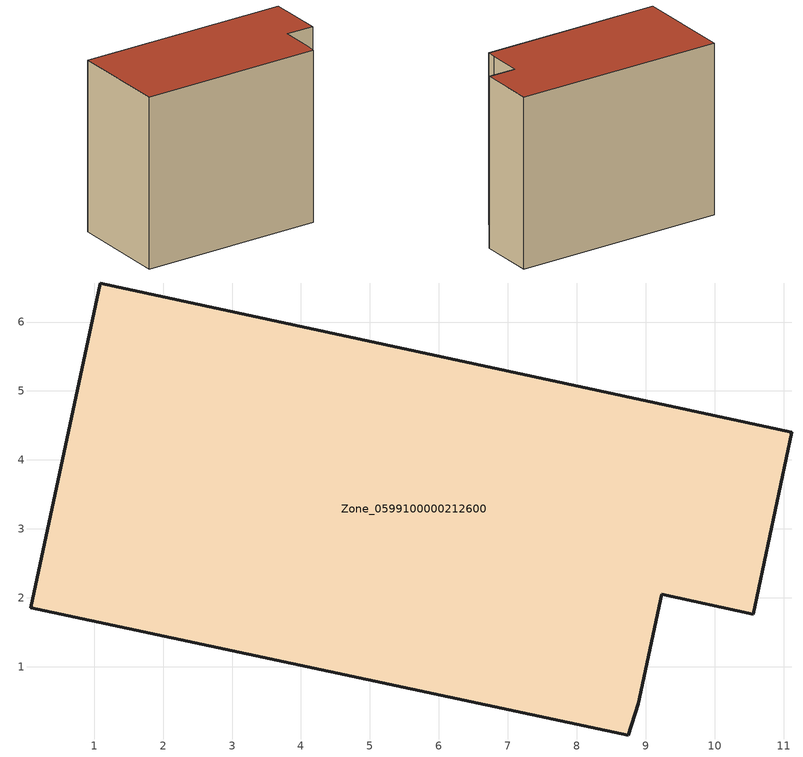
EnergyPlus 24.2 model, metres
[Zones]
Zone_0599100000212600
 floor ground (C_G): 0.08,1.85 1.09,6.57 11.12,4.4 10.56,1.76 9.23,2.05 8.89,0.47 8.75,0.01 z0
 wall outside (C_F): 10.56,1.76 11.12,4.4 1.09,6.57 0.08,1.85 8.75,0.01 8.89,0.47 9.23,2.05 10.56,1.76 z0:8.4
 roof outside (C_R): 0.08,1.85 8.75,0.01 8.89,0.47 9.23,2.05 10.56,1.76 11.12,4.4 1.09,6.57 z8.4
[BUILDING]
Pand.0599100000212600: North Axis=0; Terrain=City; Loads Convergence Tolerance Value=0.04; Temperature Convergence Tolerance Value=0.4; Solar Distribution=FullExterior; Maximum Number of Warmup Days=25; Minimum Number of Warmup Days=1
[Site:Location]
Rotterdam.The.Hague.AP_ZH_NLD Design_Conditions: Latitude=51.96; Longitude=4.45; Time Zone=1; Elevation=-4.5
[SITE:GROUNDTEMPERATURE:BUILDINGSURFACE]
18, 18, 18, 18, 18, 18, 18, 18, 18, 18, 18, 18
[MATERIAL] Thermal Absorptance=0.9; Solar Absorptance=0.7; Visible Absorptance=0.7
Name | Roughness | Thickness | Conductivity | Density | Specific Heat
G.TI.1975-1991 | MediumSmooth | 0.15 | 0.288461 | 540 | 1210
F.TI.1975-1991 | Rough | 0.3 | 0.230769 | 1920 | 840
R.TI.1975-1991 | MediumRough | 0.2 | 0.153846 | 1500 | 1000
[CONSTRUCTION]
C_G: G.TI.1975-1991
C_F: F.TI.1975-1991
C_R: R.TI.1975-1991
[ZONE]
Zone_0599100000212600: Type=1; Multiplier=1; Ceiling Height=Autocalculate; Volume=Autocalculate; Floor Area=autocalculate; Part of Total Floor Area=Yes
[ZONEINFILTRATION:DESIGNFLOWRATE]
Infil_Zone_0599100000212600: Zone or ZoneList or Space or SpaceList=Zone_0599100000212600; Schedule=AlwaysOn; Design Flow Rate Calculation Method=Flow/Area; Flow Rate per Floor Area=0.003; Constant Term Coefficient=1; Temperature Term Coefficient=0; Velocity Term Coefficient=0; Velocity Squared Term Coefficient=0
[HVACTEMPLATE:ZONE:IDEALLOADSAIRSYSTEM]
Zone_0599100000212600: Maximum Heating Supply Air Temperature=50; Minimum Cooling Supply Air Temperature=13; Maximum Heating Supply Air Humidity Ratio=0.0156; Minimum Cooling Supply Air Humidity Ratio=0.0077; Heating Limit=NoLimit; Cooling Limit=NoLimit; Dehumidification Control Type=ConstantSensibleHeatRatio; Cooling Sensible Heat Ratio=0.7; Dehumidification Setpoint=60; Humidification Control Type=None; Humidification Setpoint=30; Outdoor Air Method=None; Outdoor Air Flow Rate per Person=0.00944; Outdoor Air Flow Rate per Zone Floor Area=0; Outdoor Air Flow Rate per Zone=0; Demand Controlled Ventilation Type=None; Outdoor Air Economizer Type=NoEconomizer; Heat Recovery Type=None; Sensible Heat Recovery Effectiveness=0.7; Latent Heat Recovery Effectiveness=0.65
[ZONECONTROL:THERMOSTAT]
ThermostatControl_Zone_0599100000212600: Zone or ZoneList=Zone_0599100000212600; Control Type Schedule=DualSetpointControlType; Control 1=Thermostat_Zone_0599100000212600; Temperature Difference Between Cutout And Setpoint=0
[THERMOSTATSETPOINT:DUALSETPOINT]
Thermostat_Zone_0599100000212600: Heating Setpoint Temperature Schedule=HeatingSetpoint_Zone_0599100000212600; Cooling Setpoint Temperature Schedule=CoolingSetpoint_Zone_0599100000212600
[SCHEDULE:COMPACT]
HeatingSetpoint_Zone_0599100000212600: Through: 12/31, For: AllDays, Until: 24:00, 21
CoolingSetpoint_Zone_0599100000212600: Through: 12/31, For: AllDays, Until: 24:00, 24
DualSetpointControlType: Through: 12/31, For: AllDays, Until: 24:00, 4
AlwaysOn: Through: 12/31, For: AllDays, Until: 24:00, 1
